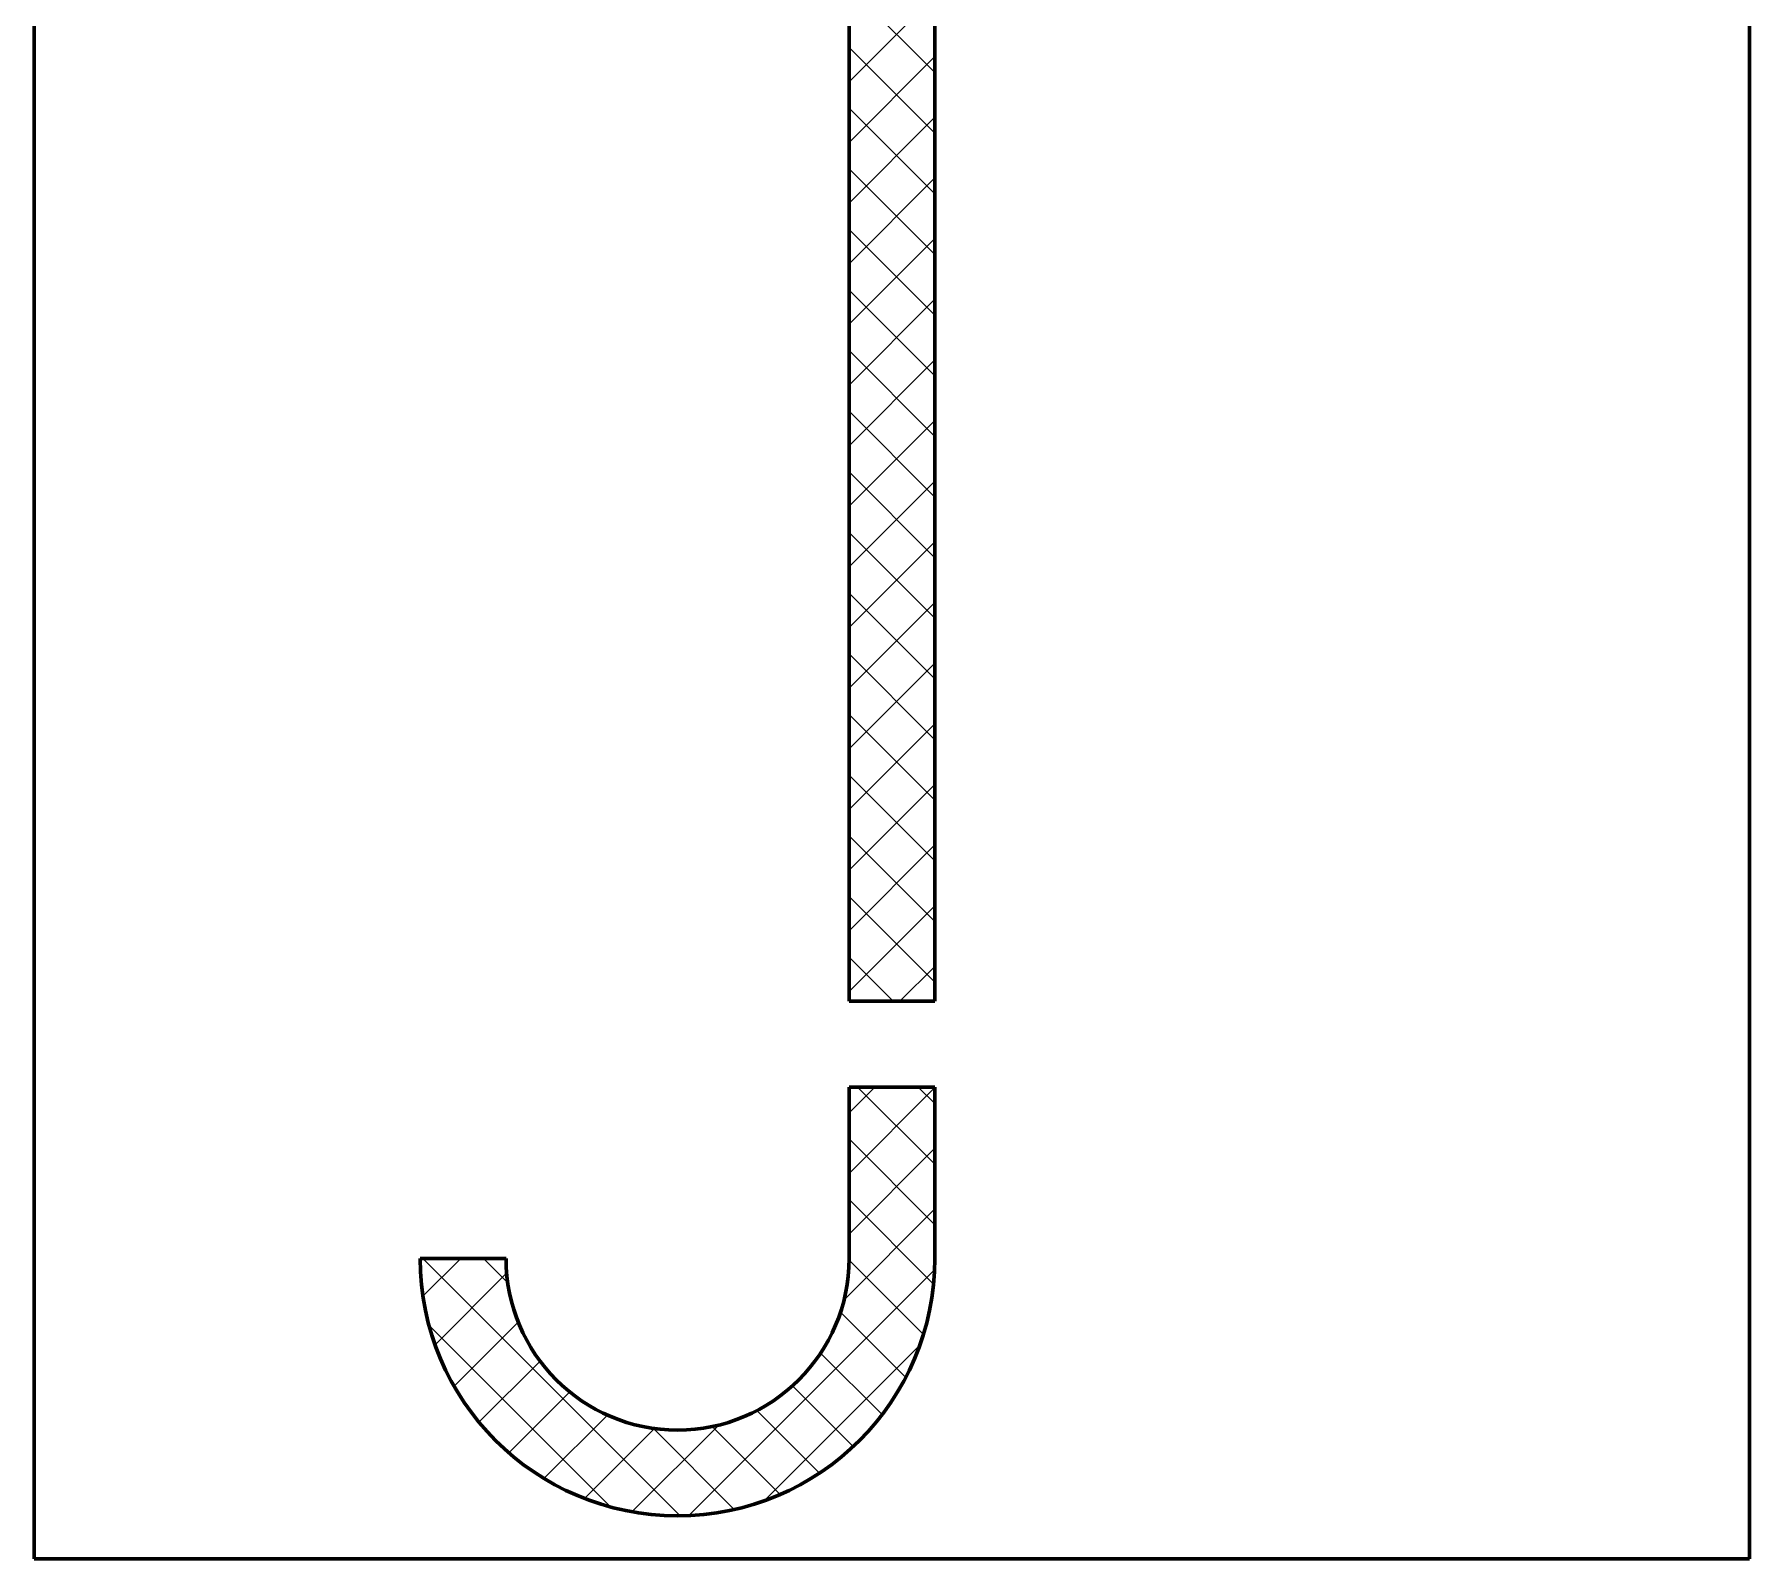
# Model space of a CAD drawing. Header units: millimetres. Extents: x 0 to 841, y 0 to 594.
# Drawn here: x 777.71 to 797.71, y 167.8 to 185.57 of the extents above; entities that cross this region are included whole.
import ezdxf

# ---------------------------------------------------------------- set-up
doc = ezdxf.new("R2010")
doc.units = ezdxf.units.MM
doc.linetypes.add('K5LT32768', pattern=[0])
doc.linetypes.add('K5LT_BASIC', pattern=[0])
doc.layers.add('AM_8', color=1, linetype='Continuous', lineweight=15)
doc.layers.add('Системный слой', color=7, linetype='Continuous')

# ---------------------------------------------------------------- blocks, each defined once
blk = doc.blocks.new('U7')
at = {"layer": 'Системный слой', "color": 143, "linetype": 'K5LT_BASIC', "lineweight": 60, "true_color": 0x33acca}
for p, q in [((538.422, 174.18), (538.422, 139.18)), ((558.422, 139.18), (558.422, 174.18)), ((547.922, 161.68), (547.922, 145.68)), ((548.922, 145.68), (548.922, 161.68)), ((547.922, 145.68), (548.922, 145.68)), ((547.922, 144.68), (547.922, 142.68)), ((547.922, 144.68), (548.922, 144.68)), ((548.922, 144.68), (548.922, 142.68)), ((542.922, 142.68), (543.922, 142.68)), ((538.422, 139.18), (558.422, 139.18))]:
    blk.add_line(p, q, dxfattribs=at)
at = {"layer": 'Системный слой', "color": 7, "linetype": 'K5LT32768', "lineweight": 18, "true_color": 0xffffff}
for p, q in [((548.922, 156.509), (547.922, 157.509)), ((547.922, 156.401), (548.922, 157.401)), ((548.922, 155.802), (547.922, 156.802)), ((547.922, 155.694), (548.922, 156.694)), ((548.922, 155.094), (547.922, 156.094)), ((547.922, 154.987), (548.922, 155.987)), ((548.922, 154.387), (547.922, 155.387)), ((547.922, 154.28), (548.922, 155.28)), ((548.922, 153.68), (547.922, 154.68)), ((547.922, 153.573), (548.922, 154.573)), ((548.922, 152.973), (547.922, 153.973)), ((547.922, 152.865), (548.922, 153.865)), ((548.922, 152.266), (547.922, 153.266)), ((547.922, 152.158), (548.922, 153.158)), ((548.922, 151.559), (547.922, 152.559)), ((547.922, 151.451), (548.922, 152.451)), ((548.922, 150.852), (547.922, 151.852)), ((547.922, 150.744), (548.922, 151.744)), ((548.922, 150.145), (547.922, 151.145)), ((547.922, 150.037), (548.922, 151.037)), ((548.922, 149.438), (547.922, 150.438)), ((547.922, 149.33), (548.922, 150.33)), ((548.922, 148.73), (547.922, 149.73)), ((547.922, 148.623), (548.922, 149.623)), ((548.922, 148.023), (547.922, 149.023)), ((547.922, 147.916), (548.922, 148.916)), ((548.922, 147.316), (547.922, 148.316)), ((547.922, 147.209), (548.922, 148.209)), ((548.922, 146.609), (547.922, 147.609)), ((547.922, 146.502), (548.922, 147.502)), ((548.922, 145.902), (547.922, 146.902)), ((547.922, 145.794), (548.922, 146.794)), ((548.436, 145.68), (547.922, 146.195)), ((548.515, 145.68), (548.922, 146.087)), ((547.922, 144.38), (548.222, 144.68)), ((547.922, 143.673), (548.922, 144.673)), ((548.922, 143.781), (548.022, 144.68)), ((548.922, 144.488), (548.729, 144.68)), ((548.922, 143.074), (547.922, 144.074)), ((547.922, 142.966), (548.922, 143.966)), ((547.864, 142.2), (548.922, 143.259)), ((548.907, 142.381), (547.922, 143.367)), ((545.951, 139.681), (542.951, 142.68)), ((542.954, 142.241), (543.394, 142.68)), ((543.942, 142.397), (543.658, 142.68)), ((548.788, 141.794), (547.922, 142.66)), ((543.095, 141.675), (543.929, 142.509)), ((546.054, 139.683), (548.919, 142.549)), ((548.582, 141.293), (547.821, 142.053)), ((545.141, 139.784), (543.026, 141.899)), ((543.318, 141.191), (544.065, 141.938)), ((546.933, 139.856), (548.746, 141.669)), ((543.607, 140.772), (544.319, 141.484)), ((548.307, 140.86), (547.59, 141.577)), ((543.956, 140.414), (544.666, 141.124)), ((547.971, 140.489), (547.263, 141.197)), ((544.365, 140.116), (545.104, 140.855)), ((547.576, 140.177), (546.846, 140.907)), ((544.839, 139.883), (545.654, 140.698)), ((545.391, 139.728), (546.402, 140.739)), ((546.584, 139.754), (545.638, 140.701)), ((547.117, 139.929), (546.324, 140.721))]:
    blk.add_line(p, q, dxfattribs=at)
at = {"layer": 'Системный слой', "color": 143, "linetype": 'K5LT_BASIC', "lineweight": 60, "true_color": 0x33acca}
for radius in [3, 2]:
    blk.add_arc((545.922, 142.68), radius, 180, 0, dxfattribs=at)

msp = doc.modelspace()

# ---------------------------------------------------------------- block references
at = {"layer": 'AM_8'}
msp.add_blockref('U7', (239.289, 28.617), dxfattribs=at)

doc.saveas('drawing.dxf')
